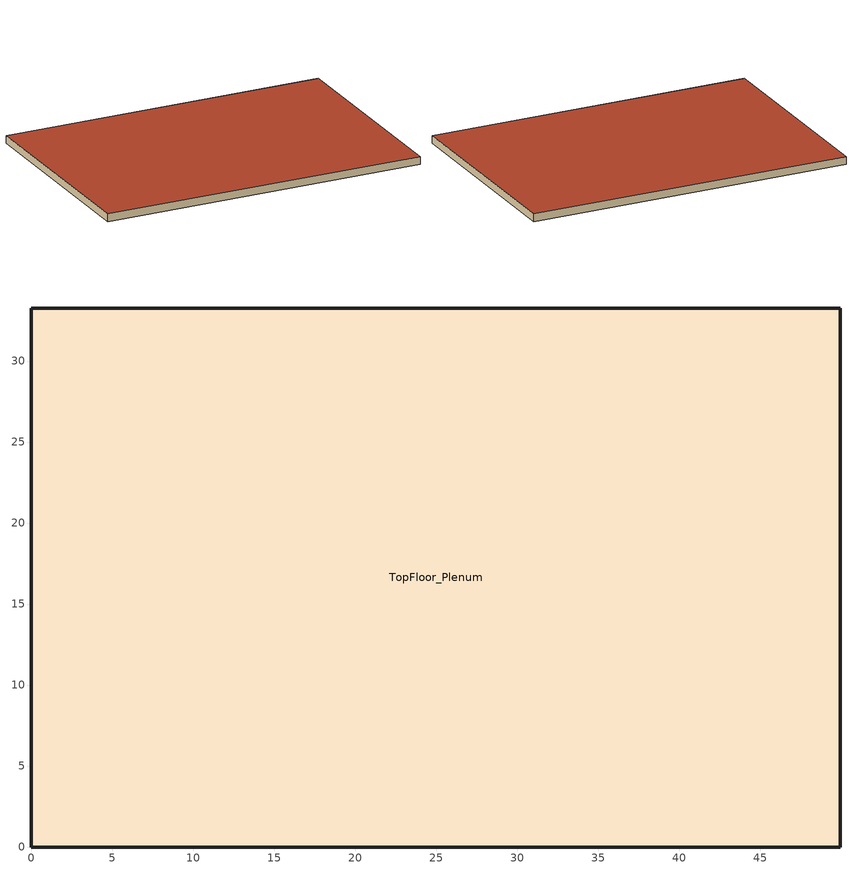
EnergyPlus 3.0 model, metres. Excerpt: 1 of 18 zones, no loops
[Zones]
TopFloor_Plenum
 floor to Perimeter_top_ZN_4 (DropCeiling): 0,0 0,33.27 4.57,28.7 4.57,4.57 z10.67
 floor to Perimeter_top_ZN_1 (DropCeiling): 0,0 4.57,4.57 45.34,4.57 49.91,0 z10.67
 floor to Perimeter_top_ZN_3 (DropCeiling): 0,33.27 49.91,33.27 45.34,28.7 4.57,28.7 z10.67
 floor to Core_top (DropCeiling): 4.57,28.7 45.34,28.7 45.34,4.57 4.57,4.57 z10.67
 floor to Perimeter_top_ZN_2 (DropCeiling): 49.91,0 45.34,4.57 45.34,28.7 49.91,33.27 z10.67
 wall outside (Steel-Framed_R-13_Ext-wall): 49.91,33.27 0,33.27 0,0 49.91,0 49.91,33.27 z10.67:11.89
 roof outside (IEAD_R-15 ci_Roof): 49.91,0 49.91,33.27 0,33.27 0,0 z11.89
[Building]
Benchmark Medium Office New V1.0_3.0: North Axis=0; Terrain=City; Loads Convergence Tolerance Value=0.04; Temperature Convergence Tolerance Value=0.2; Solar Distribution=FullInteriorAndExterior; Maximum Number of Warmup Days=25
[Site:Location]
LOS_ANGELES_CA_USA TMY2-23174: Latitude {deg}=33.93; Longitude {deg}=-118.4; Time Zone {hr}=-8; Elevation {m}=32
[Site:GroundTemperature:BuildingSurface]
20.07, 20.11, 20.14, 20.17, 20.16, 20.11, 20.06, 20.07, 20.11, 20.17, 20.2, 20.19
[Site:WaterMainsTemperature]
Calculation Method=CORRELATION; Annual Average Outdoor Air Temperature {C}=16.64; Maximum Difference In Monthly Average Outdoor Air Temperatures {deltaC}=6.8
[SizingPeriod:DesignDay] Barometric Pressure {Pa}=100941; Rain Indicator=0; Snow Indicator=0; Day of Month=21; Daylight Saving Time Indicator=0; Humidity Indicating Type=WetBulb
Name | Maximum Dry-Bulb Temperature {C} | Daily Temperature Range {deltaC} | Humidity Indicating Conditions at Maximum Dry-Bulb | Wind Speed {m/s} | Wind Direction {deg} | Sky Clearness | Month | Day Type
LOS_ANGELES Ann Htg 99.6% Condns DB | 6.6 | 0 | 6.6 | 2.5 | 80 | 0 | 1 | WinterDesignDay
LOS_ANGELES Ann Clg .4% Condns DB=>MWB | 29 | 6 | 17.9 | 4.2 | 250 | 1 | 8 | SummerDesignDay
[WindowMaterial:Glazing] Optical Data Type=SpectralAverage; Thickness=0.003; Infrared Transmittance at Normal Incidence=0; Dirt Correction Factor for Solar and Visible Transmittance=1; Solar Diffusing=No
Name | Solar Transmittance at Normal Incidence | Front Side Solar Reflectance at Normal Incidence | Back Side Solar Reflectance at Normal Incidence | Visible Transmittance at Normal Incidence | Front Side Visible Reflectance at Normal Incidence | Back Side Visible Reflectance at Normal Incidence | Front Side Infrared Hemispherical Emissivity | Back Side Infrared Hemispherical Emissivity | Conductivity
Theoretical Glass [68] | 0.2442 | 0.7058 | 0.7058 | 0.3192 | 0.6308 | 0.6308 | 0.9 | 0.9 | 0.0199
Theoretical Glass [63] | 0.3461 | 0.6039 | 0.6039 | 0.4573 | 0.4927 | 0.4927 | 0.999 | 0.999 | 299.383
[Material] Thermal Absorptance=0.9
Name | Roughness | Thickness | Conductivity | Density | Specific Heat | Solar Absorptance | Visible Absorptance | Thickness {m} | Conductivity {W/m-K} | Density {kg/m3} | Specific Heat {J/kg-K}
Roof Membrane | VeryRough | 0.0095 | 0.16 | 1121.29 | 1460 | 0.7 | 0.7
Roof Insulation | MediumRough | 0.125 | 0.049 | 265 | 836.8 | 0.7 | 0.7
Metal Decking | MediumSmooth | 0.0015 | 45.006 | 7680 | 418.4 | 0.7 | 0.3
GP01 1/2 GYPSUM | Smooth | 0.0127 | 0.16 | 800 | 1090 | 0.7 | 0.5
Wall Insulation [1] | MediumRough | 0.0373 | 0.045 | 265 | 836.8 | 0.7 | 0.7
1/2IN Gypsum | Smooth | 0.0127 | 0.16 | 784.9 | 830 | 0.92 | 0.92
MAT-CC05 8 HW CONCRETE | Rough | 0.2032 | 1.311 | 2240 | 836.8 | 0.7 | 0.7
Floor Insulation [1] | MediumRough | 0.0464 | 0.045 | 265 | 836.8 | 0.7 | 0.7
Std AC02 | MediumSmooth |  |  |  |  | 0.7 | 0.2 | 0.0127 | 0.057 | 288 | 1339
Std PW05 | MediumSmooth |  |  |  |  | 0.78 | 0.78 | 0.0191 | 0.115 | 545 | 1213
Std Steel_Brown_Regular | Smooth |  |  |  |  | 0.92 | 0.92 | 0.0015 | 44.9696 | 7689 | 418
[Material:NoMass] Thermal Absorptance=0.9; Solar Absorptance=0.7
Name | Roughness | Thermal Resistance {(m2-K)/W} | Visible Absorptance | Thermal Resistance {m2-K/W}
MAT-SHEATH | Rough | 0.3626 | 0.7
CP02 CARPET PAD | VeryRough | 0.2165 | 0.8
MAT-AIR-WALL | Rough |  |  | 0.207949
Std Opaque Door panel_con; Std Opaque Door panel_semi | MediumRough |  | 0.7 | 0.12327
Std Overhead Door Panel | MediumRough |  | 0.7 | 0.255345
[Construction]
DropCeiling: Std AC02
Sloped_Metal_Roof: Std Steel_Brown_Regular, Std PW05
Gable_Wall: Std PW05
AIR-WALL: MAT-AIR-WALL
Std Swinging Door_con: Std Opaque Door panel_con
Std Swinging Door_semi: Std Opaque Door panel_semi
Std Overhead Door: Std Overhead Door Panel
std_window_UValue_3.237_SHGC_0.25_VT_0.318; std_window_UValue_3.237_SHGC_0.25_VT_0.318_east; std_window_UValue_3.237_SHGC_0.25_VT_0.318_north; std_window_UValue_3.237_SHGC_0.25_VT_0.318_west: Theoretical Glass [68]
std_window_UValue_6.922_SHGC_0.36_VT_0.457: Theoretical Glass [63]
IEAD_R-15 ci_Roof: Roof Membrane, Roof Insulation, Metal Decking
Standard_Int-Wall: GP01 1/2 GYPSUM, GP01 1/2 GYPSUM
Steel-Framed_R-13_Ext-wall: MAT-SHEATH, Wall Insulation [1], 1/2IN Gypsum
ASHRAE 90.1-2004_Sec 5.5-5_Unheated_Ext-slab: MAT-CC05 8 HW CONCRETE, CP02 CARPET PAD
Mass_R-6.3 ci_ExposedFloor: Floor Insulation [1], MAT-CC05 8 HW CONCRETE, CP02 CARPET PAD
[ComponentCost:LineItem]
Name | Line Item Type | Item | Cost per Area {$/m2} | Cost per Area | Cost per Each | Quantity
Sloped Metal Roof | Construction | Sloped_Metal_Roof | 1
Gable Wall | Construction | Gable_Wall | 1
Air Wall | Construction | AIR-WALL | 1
Swinging Door Conditioned | Construction | Std Swinging Door_con | 1
Swinging Door Semi-conditioned | Construction | Std Swinging Door_semi | 1
Overhead Door | Construction | Std Overhead Door | 1
south:std_window_UValue_3.237_SHGC_0.25_VT_0.318 | Construction | std_window_UValue_3.237_SHGC_0.25_VT_0.318 |  | 243.623
east:std_window_UValue_3.237_SHGC_0.25_VT_0.318_east | Construction | std_window_UValue_3.237_SHGC_0.25_VT_0.318_east |  | 243.623
north:std_window_UValue_3.237_SHGC_0.25_VT_0.318_north | Construction | std_window_UValue_3.237_SHGC_0.25_VT_0.318_north |  | 243.623
west:std_window_UValue_3.237_SHGC_0.25_VT_0.318_west | Construction | std_window_UValue_3.237_SHGC_0.25_VT_0.318_west |  | 243.623
SkylightConst:std_window_UValue_6.922_SHGC_0.36_VT_0.457 | Construction | std_window_UValue_6.922_SHGC_0.36_VT_0.457 |  | 205.748
roofs:IEAD_R-15 ci_Roof | Construction | IEAD_R-15 ci_Roof |  | 34.3904
int-walls:Standard_Int-Wall | Construction | Standard_Int-Wall |  | 1
ext-walls:Steel-Framed_R-13_Ext-wall | Construction | Steel-Framed_R-13_Ext-wall |  | 38.211
ext-slab:ASHRAE 90.1-2004_Sec 5.5-5_Unheated_Ext-slab | Construction | ASHRAE 90.1-2004_Sec 5.5-5_Unheated_Ext-slab |  | 560.787
exposed-floor:Mass_R-6.3 ci_ExposedFloor | Construction | Mass_R-6.3 ci_ExposedFloor |  | 32.9966
Infiltration:TopFloor_Plenum | General | TopFloor_Plenum |  |  | 1 | 0.5624
[Zone]
TopFloor_Plenum: Type=1; Multiplier=1; Ceiling Height=1.2192; Volume=2024.76; Part of Total Floor Area=No
[ZoneInfiltration]
TopFloor_Plenum_Infiltration: Zone=TopFloor_Plenum; Schedule=ALWAYS_ON; Design Volume Flow Rate Calculation Method=Flow/Zone; Design Flow Rate {m3/s}=0.5624; Constant Term Coefficient=1; Temperature Term Coefficient=0; Velocity Term Coefficient=0; Velocity Squared Term Coefficient=0
[AvailabilityManager:NightCycle] Availability Schedule=Always_On; Fan Schedule=HVACOperationSchd; Control Type {CycleOnAny | CycleOnControlZone | CycleOnAnyZoneFansOnly}=CycleOnAny; Thermostat Tolerance {delta C}=1; Cycling Run Time {s}=1800
VAV_1 Availability Manager; VAV_2 Availability Manager; VAV_3 Availability Manager
[AirLoopHVAC:ReturnPlenum]
VAV_3 Return Plenum: Zone=TOPFLOOR_PLENUM
[Exterior:Lights]
Exterior Facade Lighting: Schedule=ALWAYS_ON; Design Level=2729.13; Control Option=AstronomicalClock
[UtilityCost:Tariff] Group=Comm Elect
Name | Output Meter | Conversion Factor Choice | Time of Use Period Schedule | Season Schedule | Demand Window Length | Monthly Charge or Variable
SCE_TOU-8_GeneralServiceLarge | Electricity:Facility | kWh | SCETOUSched | SCESeasonsSchedule | HalfHour | 246.33
SCE_GS-2_GeneralService | Electricity:Facility | kWh | SCETOUSched | SCESeasonsSchedule | HalfHour | 74.03
SCE_GS-1_GeneralService | Electricity:Facility | kWh |  | SCESeasonsSchedule | HalfHour | 15.25
CA_EIAMonthlyRateGas | Gas:Facility | MCF |  |  |  | 0
[UtilityCost:Charge:Simple]
Name | Charge Variable | Tariff | Source Variable | Season | Category Variable | Cost per Unit Value or Variable
 | SummerDeliveryOnPeakEnergyCharge | SCE_TOU-8_GeneralServiceLarge | PeakEnergy | Summer | EnergyCharges | 0.01676
 | SummerDeliveryOffPeakEnergyCharge | SCE_TOU-8_GeneralServiceLarge | OffPeakEnergy | Summer | EnergyCharges | 0.01676
 | SummerDeliveryMidPeakEnergyCharge | SCE_TOU-8_GeneralServiceLarge | MidPeakEnergy | Summer | EnergyCharges | 0.01676
 | WinterDeliveryOffPeakEnergyCharge | SCE_TOU-8_GeneralServiceLarge | OffPeakEnergy | Winter | EnergyCharges | 0.01676
 | WinterDeliveryMidPeakEnergyCharge | SCE_TOU-8_GeneralServiceLarge | MidPeakEnergy | Winter | EnergyCharges | 0.01676
 | FacilitiesDemandCharge | SCE_TOU-8_GeneralServiceLarge | TotalDemand | Annual | DemandCharges | 6.35
 | SummerTOUOnPeakDemandCharge | SCE_TOU-8_GeneralServiceLarge | PeakDemand | Summer | DemandCharges | 8.84
 | SummerTOUMidPeakDemandCharge | SCE_TOU-8_GeneralServiceLarge | MidPeakDemand | Summer | DemandCharges | 0.76
 | TransformerDemandCharge | SCE_TOU-8_GeneralServiceLarge | TotalDemand | Annual | DemandCharges | 1
 | PowerFactorDemandCharge | SCE_TOU-8_GeneralServiceLarge | TotalDemand | Annual | DemandCharges | 0.23
 | TaxofEightPercent | SCE_TOU-8_GeneralServiceLarge | SubTotal | Annual | Taxes | 0.08
 | AnnualDeliveryEnergyCharge | SCE_GS-2_GeneralService | totalEnergy | Annual | EnergyCharges | 0.0189
 | AnnualFacilityDemandURGCharge | SCE_GS-2_GeneralService | totalDemand | Annual | DemandCharges | 0.77
 | AnnualFacilityDemandDelivCharge | SCE_GS-2_GeneralService | totalDemand | Annual | DemandCharges | 5.44
 | SummerTimeRelatedDemandCharge | SCE_GS-2_GeneralService | totalDemand | Summer | DemandCharges | 1.87
 | SummerTimeDemandDelivCharge | SCE_GS-2_GeneralService | totalDemand | Summer | DemandCharges | 7.04
 | TaxofEightPercent | SCE_GS-2_GeneralService | SubTotal | Annual | Taxes | 0.08
 | SummerEnergyCharge | SCE_GS-1_GeneralService | totalEnergy | Summer | EnergyCharges | 0.0808
 | WinterEnergyCharge | SCE_GS-1_GeneralService | totalEnergy | Winter | EnergyCharges | 0.0351
 | AnnualDeliveryEnergyCharge | SCE_GS-1_GeneralService | totalEnergy | Annual | EnergyCharges | 0.0694
 | taxofEightPercent | SCE_GS-1_GeneralService | SubTotal | Summer | Taxes | 0.08
 | MonthlyRateGasCharge | CA_EIAMonthlyRateGas | totalEnergy | Annual | EnergyCharges | CA_MonthlyGasRates
 | TaxofEightPercent | CA_EIAMonthlyRateGas | SubTotal | Annual | Taxes | 0.08
[UtilityCost:Qualify] Variable=TotalDemand; Season=Annual; Threshold Test=Count
Name | Tariff | Qualify Type | Threshold Value or Variable | Number of Months
MinDemand500kw | SCE_TOU-8_GeneralServiceLarge | Minimum | 500 | 12
MaxDemand500kw | SCE_GS-2_GeneralService | Maximum | 500 | 1
MinDemand20kw | SCE_GS-2_GeneralService | Minimum | 20 | 12
MaxDemand20kw | SCE_GS-1_GeneralService | Maximum | 20 | 1
[UtilityCost:Charge:Block]
Charge Variable=AnnualUtilityRetained; Tariff=SCE_GS-2_GeneralService; Source Variable=TotalEnergy; Season=Annual; Category Variable=EnergyCharges; Block Size Multiplier Value or Variable=totalDemand; Block Size 1 Value or Variable=300; Block 1 Cost per Unit Value or Variable=0.0694; Block Size 2 Value or Variable=remaining; Block 2 Cost per Unit Value or Variable=0.0791
[UtilityCost:Variable]
CA_MonthlyGasRates: Tariff=CA_EIAMonthlyRateGas; January Value=9.37; February Value=8.88; March Value=8.2; April Value=7.29; May Value=7.82; June Value=8.26; July Value=8.23; August Value=8.21; September Value=7.9; October Value=8.09; November Value=7.64; December Value=8.43
[Schedule:Compact]
ALWAYS_ON: Through: 12/31, For: AllDays, Until: 24:00, 1
HVACOperationSchd: Through: 12/31, For: Weekdays SummerDesignDay, Until: 06:00, 0, Until: 22:00, 1, Until: 24:00, 0, For: Saturday WinterDesignDay, Until: 06:00, 0, Until: 18:00, 1, Until: 24:00, 0, For: Sunday Holidays AllOtherDays, Until: 24:00, 0
SCESeasonsSchedule: Through: 5/31, For: AllDays, Until: 24:00, 1, Through: 9/30, For: AllDays, Until: 24:00, 3, Through: 12/31, For: AllDays, Until: 24:00, 1
SCETOUSched: Through: 5/31, For: WeekDays, Until: 8:00, 3, Until: 21:00, 4, Until: 24:00, 3, For: AllOtherDays, Until: 24:00, 3, Through: 9/30, For: WeekDays, Until: 8:00, 3, Until: 12:00, 4, Until: 18:00, 1, Until: 23:00, 4, Until: 24:00, 3, For: AllOtherDays, Until: 24:00, 3, Through: 12/31, For: WeekDays, Until: 8:00, 3, Until: 21:00, 4, Until: 24:00, 3, For: AllOtherDays, Until: 24:00, 3
